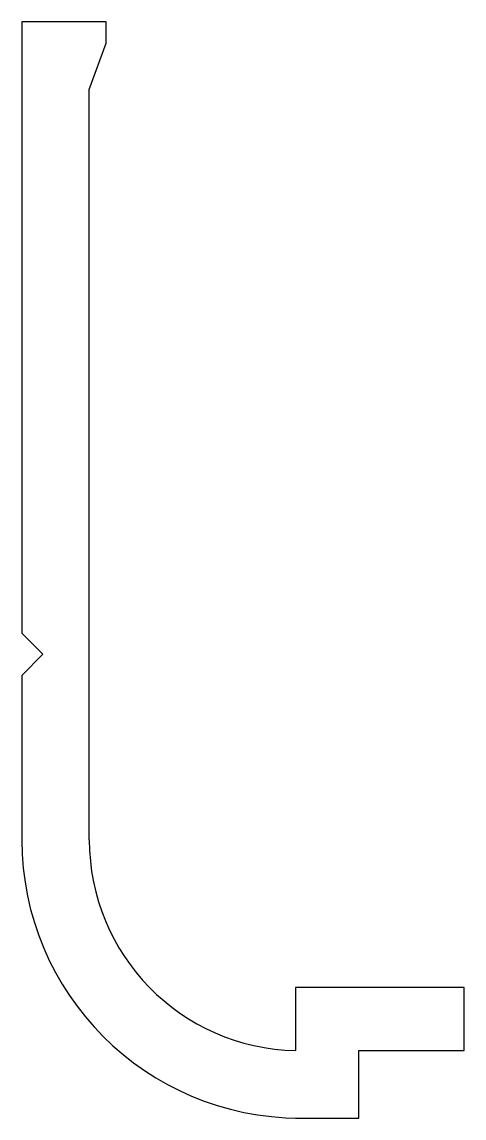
# Model space of a CAD drawing. Extents: x 258.8 to 269.3, y 232.9 to 258.9.
import ezdxf

# ---------------------------------------------------------------- set-up
doc = ezdxf.new("R2010")
doc.units = 0
doc.layers.add('ANA', color=220, linetype='CONTINUOUS')

msp = doc.modelspace()

# ---------------------------------------------------------------- linework, layer by layer
at = {"layer": 'ANA'}
for p, q in [((260.84, 258.865), (258.84, 258.865)), ((258.84, 258.865), (258.84, 244.365)), ((260.84, 258.365), (260.84, 258.865)), ((260.44, 257.265), (260.84, 258.365)), ((260.44, 239.465), (260.44, 257.265)), ((258.84, 244.365), (259.34, 243.865)), ((259.34, 243.865), (258.84, 243.365)), ((258.84, 243.365), (258.84, 239.465)), ((269.34, 235.965), (265.34, 235.965)), ((265.34, 235.965), (265.34, 234.466)), ((269.34, 234.465), (269.34, 235.965)), ((266.84, 232.865), (266.84, 234.465)), ((266.84, 234.465), (269.34, 234.465)), ((265.34, 232.866), (265.34, 232.865)), ((265.34, 232.865), (266.84, 232.865))]:
    msp.add_line(p, q, dxfattribs=at)
for radius, end in [(6.6, 270), (5, 268.854)]:
    msp.add_arc((265.44, 239.465), radius, 180, end, dxfattribs=at)

doc.saveas('drawing.dxf')
